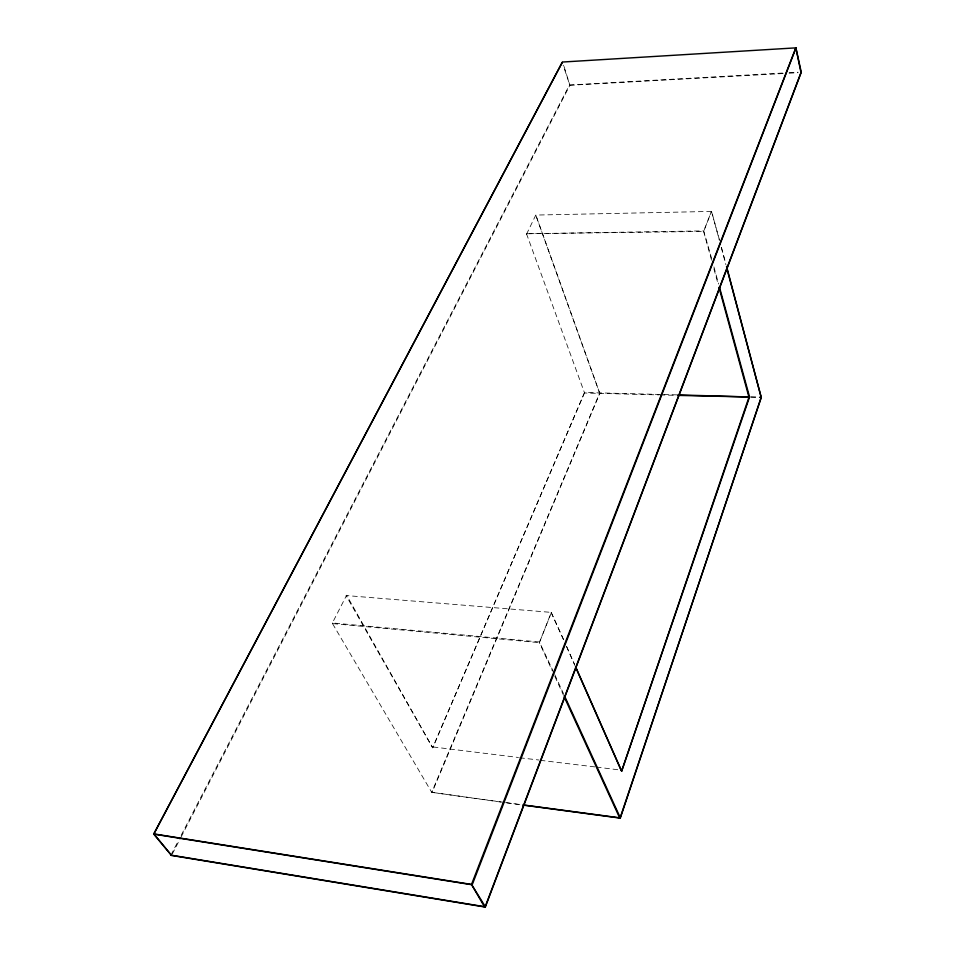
<?xml version="1.0" encoding="UTF-8"?>
<svg xmlns="http://www.w3.org/2000/svg" width="955" height="955" viewBox="0 0 955 955"><rect width="100%" height="100%" fill="white"/><g stroke="black" fill="none" stroke-linecap="round" stroke-linejoin="round"><path stroke-width="0.72" stroke-dasharray="4.78 3.58" d="M676.82 394.869L584.579 392.505L432.687 747.837L346.056 595.538L551.477 612.394L539.384 642.655L332.483 623.591L332.495 622.947L539.396 641.975L554.198 673.382M711.535 260.178L703.656 231.444L711.463 211.365L703.656 231.444L526.492 233.748L703.668 230.883L711.571 258.339M599.764 393.376L535.791 215.066L599.764 393.376L431.958 792.71L332.268 623.197L346.617 595.216L432.687 747.837L584.579 392.505M563.486 639.623L551.19 612.465L539.384 642.655L552.384 671.019M500.945 802.081L431.744 792.328L599.788 392.899M170.921 855.119L178.454 840.567M181.187 835.279L569.49 84.995L783.219 73.022M172.222 854.128L180.447 838.251M181.128 836.926L569.884 85.27L563.569 64.964M526.492 233.748L584.567 392.994L659.034 394.904M332.495 622.947L332.483 623.591M433.212 746.977L518.481 757.482M789.152 72.687L798.034 72.198M783.207 73.535L569.884 85.27L563.152 65.179M789.128 73.213L798.022 72.723M750.893 396.767L759.786 396.994M660.108 394.928L676.809 395.358M750.881 397.268L759.774 397.495M519.687 757.781L539.062 760.025M540.279 760.311L594.929 766.913M596.398 767.092L618.446 769.802M504.133 802.355L431.744 792.328M505.601 802.558L521.74 804.743M506.819 802.88L521.49 804.874M551.19 612.465L563.701 639.874M711.463 211.365L719.604 240.445M526.48 234.285L535.791 215.066L711.642 211.425L719.342 240.206M554.819 674.731L563.474 693.64M554.855 676.415L563.522 695.324M566.697 646.642L574.456 664.238M566.494 646.428L574.898 665.48M713.922 266.911L718.614 284.065M713.898 268.809L718.244 284.614M721.526 247.643L725.764 263.473M721.264 247.393L725.884 264.666"/><path stroke-width="1.43" d="M522.958 805.065L620.07 818.089L761.254 397.531L726.648 267.543M562.244 62.35L153.731 834.121L472.188 884.784L796.004 47.857L562.459 62.039L153.731 834.121L171.542 855.453L485.08 907.035L800.982 72.556L795.861 47.75L471.519 884.426L484.734 907.25L485.403 906.844L801.269 72.234L795.861 47.75M719.402 286.918L749.556 396.982L621.645 771.174L748.971 397.22L719.031 287.491M761.254 397.531L726.528 266.35M575.65 666.948L621.645 771.174L621.383 770.172M171.542 855.453L153.922 833.918L471.519 884.426L485.403 906.844L170.921 855.119M677.895 394.893L749.556 396.982L677.883 395.394M523.209 804.946L620.356 817.91L761.266 397.029M564.703 696.338L620.356 817.91L619.831 818.22L564.142 696.673M575.507 666.841L621.156 770.291"/></g></svg>
